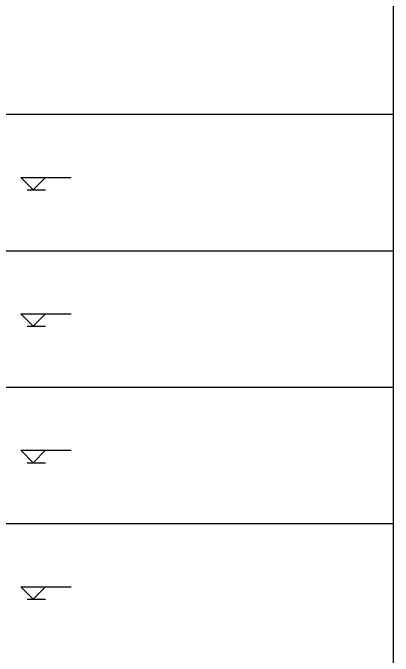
# Model space of a CAD drawing. Extents: x -46552 to 500351, y 55470 to 139570.
# Drawn here: x 479453 to 488652, y 80400 to 95962 of the extents above; entities that cross this region are included whole.
import ezdxf

# ---------------------------------------------------------------- set-up
doc = ezdxf.new("R2010")
doc.units = 0
doc.header["$LTSCALE"] = 1000
doc.header["$MEASUREMENT"] = 0
doc.layers.add('TWT_ELEV', color=3, linetype='Continuous')

msp = doc.modelspace()

# ---------------------------------------------------------------- linework, layer by layer
msp.add_line((488652, 124993), (488652, 67593))
for points in [[(488652, 93500), (422804, 93500)], [(488652, 90200), (422804, 90200)], [(488652, 86900), (422804, 86900)], [(488652, 83600), (422804, 83600)]]:
    msp.add_lwpolyline(points)
at = {"layer": 'TWT_ELEV'}
for p, q in [((479942, 91680), (479642, 91980)), ((479642, 91980), (480862, 91980)), ((479942, 91680), (480242, 91980)), ((479802, 91680), (480242, 91680)), ((479942, 88380), (479642, 88680)), ((479642, 88680), (480862, 88680)), ((479942, 88380), (480242, 88680)), ((479802, 88380), (480242, 88380)), ((479942, 85080), (479642, 85380)), ((479642, 85380), (480862, 85380)), ((479942, 85080), (480242, 85380)), ((479802, 85080), (480242, 85080)), ((479942, 81780), (479642, 82080)), ((479642, 82080), (480862, 82080)), ((479942, 81780), (480242, 82080)), ((479802, 81780), (480242, 81780))]:
    msp.add_line(p, q, dxfattribs=at)

doc.saveas('drawing.dxf')
